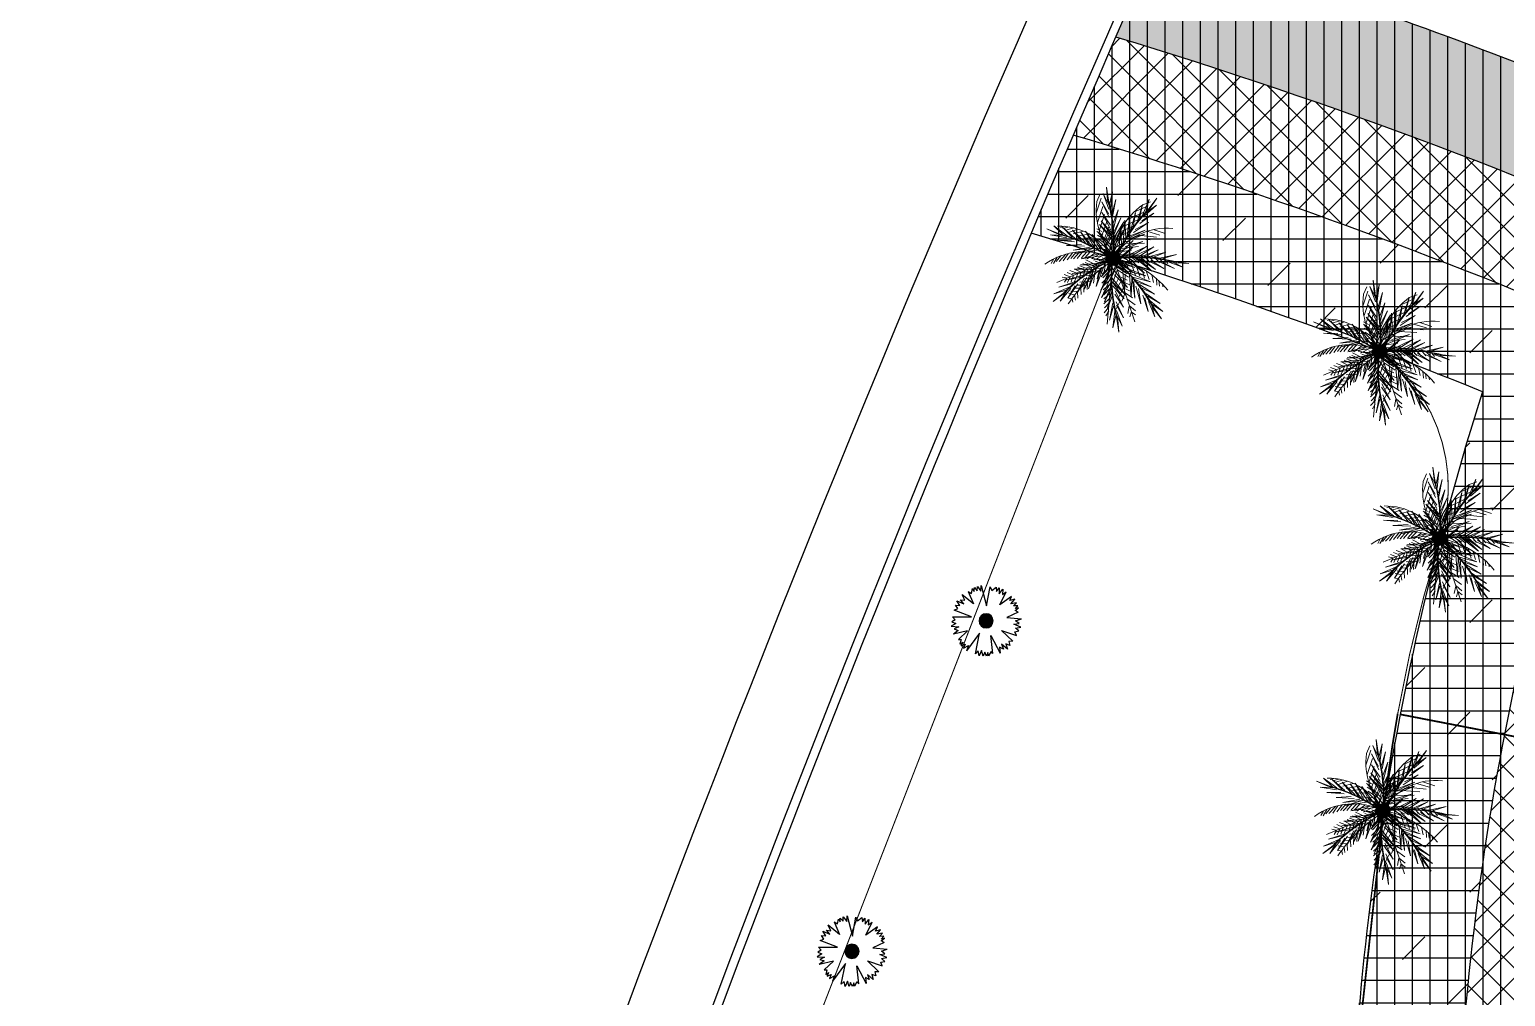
# Model space of a CAD drawing. Extents: x 671027 to 671614, y 802418 to 802669.
# Drawn here: x 671246.39 to 671288.13, y 802505.56 to 802532.89 of the extents above; entities that cross this region are included whole.
import ezdxf

# ---------------------------------------------------------------- set-up
doc = ezdxf.new("R2010")
doc.units = 0
for name, color, linetype in [('Bubbler 110', 1, 'Continuous'), ('cicas', 8, 'Continuous'), ('drip line', 7, 'Continuous'), ('Pipe-Lateral-10 Bars-32mm', 7, 'Continuous'), ('Pipe-Lateral-10 Bars-50mm', 7, 'Continuous'), ('ROAD BORDER', 7, 'Continuous'), ('Roads boundry', 7, 'Continuous'), ('shrubs-Gc', 7, 'Continuous')]:
    doc.layers.add(name, color=color, linetype=linetype)
doc.layers.add('palm bltshardia', color=8, linetype='Continuous', lineweight=15)
doc.styles.get("Standard").update_dxf_attribs({"font": 'arial.ttf'})
doc.linetypes.add('32mm', pattern='A,0.5,-0.2,["32mm",Standard,S=0.1,R=0,X=-0.1,Y=-0.05],-0.5', length=1.2)
doc.linetypes.add('50mm', pattern='A,0.5,-0.2,["50mm",Standard,S=0.1,R=0,X=-0.1,Y=-0.05],-0.5', length=1.2)
pattern_1 = [(90, (0, 0), (-0.5, 0), [])]

# ---------------------------------------------------------------- blocks, each defined once
blk = doc.blocks.new('aer')
at = {"layer": 'palm bltshardia', "color": 60}
for p, q in [((-0.891, 1.136, -0.051), (-0.879, 1.331, -0.051)), ((-0.81, 0.872, -0.051), (-0.819, 1.243, -0.051)), ((-0.707, 0.675, -0.051), (-0.718, 1.075, -0.051)), ((-0.278, 0.753, -0.051), (-0.062, 1.138, -0.051)), ((-0.277, 0.977, -0.051), (-0.076, 1.224, -0.051)), ((-0.255, 1.133, -0.051), (-0.058, 1.356, -0.051)), ((-0.603, 0.53, -0.051), (-0.613, 0.908, -0.051)), ((-0.51, 0.415, -0.051), (-0.513, 0.771, -0.051)), ((-0.258, 0.596, -0.051), (-0.065, 0.972, -0.051)), ((-0.21, 0.41, -0.051), (-0.041, 0.821, -0.051)), ((0.825, 0.752, -0.051), (0.985, 0.699, -0.051)), ((0.904, 0.782, -0.051), (1.026, 0.747, -0.051)), ((1.011, 0.826, -0.051), (1.077, 0.81, -0.051)), ((-0.425, 0.295, -0.051), (-0.425, 0.655, -0.051)), ((-0.339, 0.232, -0.051), (-0.331, 0.554, -0.051)), ((-0.217, 0.114, -0.051), (-0.257, 0.443, -0.051)), ((-0.149, 0.254, -0.051), (-0.025, 0.658, -0.051)), ((-0.095, 0.15, -0.051), (-0.012, 0.47, -0.051)), ((0.371, 0.427, -0.051), (0.632, 0.412, -0.051)), ((0.48, 0.526, -0.051), (0.717, 0.496, -0.051)), ((0.575, 0.6, -0.051), (0.788, 0.582, -0.051)), ((0.714, 0.682, -0.051), (0.895, 0.65, -0.051)), ((-1.388, 0.173, -0.051), (-1.523, 0.314, -0.051)), ((-1.139, 0.052, -0.051), (-1.417, 0.299, -0.051)), ((-0.925, -0.006, -0.051), (-1.225, 0.258, -0.051)), ((-0.748, -0.029, -0.051), (-1.032, 0.221, -0.051)), ((-0.6, -0.038, -0.051), (-0.863, 0.202, -0.051)), ((-0.454, -0.058, -0.051), (-0.718, 0.187, -0.051)), ((-0.349, -0.038, -0.051), (-0.579, 0.187, -0.051)), ((-0.18, -0.029, -0.051), (-0.449, 0.166, -0.051)), ((0.119, 0.117, -0.051), (0.41, 0.15, -0.051)), ((0.196, 0.228, -0.051), (0.479, 0.242, -0.051)), ((0.29, 0.343, -0.051), (0.575, 0.325, -0.051))]:
    blk.add_line(p, q, dxfattribs=at)
at = {"layer": 'palm bltshardia', "elevation": -0.051}
for points in [[(-0.74, 1.253), (-0.9, 1.5), (-0.747, 1.23)], [(0.677, 1.327), (0.807, 1.59), (0.653, 1.32)], [(-1.325, 0.422), (-1.605, 0.513), (-1.304, 0.434)], [(1.474, 0.41), (1.758, 0.487), (1.454, 0.424)], [(1.37, -0.471), (1.65, -0.562), (1.35, -0.483)], [(-1.038, -0.969), (-1.257, -1.165), (-1.038, -0.945)], [(0.31, -1.415), (0.371, -1.703), (0.289, -1.403)]]:
    blk.add_lwpolyline(points, dxfattribs=at)
at = {"layer": 'palm bltshardia', "color": 52, "elevation": -0.051}
for points in [[(-0.629, 1.061), (-0.748, 1.433), (-0.692, 1.141)], [(0.421, 1.002), (0.498, 1.407), (0.461, 1.073)], [(-0.674, 1.05), (-0.948, 1.329), (-0.715, 1.143)], [(-0.372, 0.679), (-0.449, 1.098), (-0.424, 0.739)], [(0.226, 0.576), (0.227, 1.052), (0.262, 0.648)], [(0.484, 0.952), (0.786, 1.232), (0.523, 1.022)], [(-0.455, 0.644), (-0.79, 0.908), (-0.484, 0.718)], [(-0.243, 0.4), (-0.234, 0.912), (-0.291, 0.483)], [(0.073, 0.241), (0.046, 0.832), (0.12, 0.405)], [(0.228, 0.559), (0.631, 0.814), (0.27, 0.628)], [(-1.111, 0.363), (-1.501, 0.383), (-1.204, 0.404)], [(-1.112, 0.409), (-1.451, 0.603), (-1.212, 0.425)], [(-0.664, 0.301), (-1.004, 0.558), (-0.742, 0.31)], [(-0.251, 0.358), (-0.722, 0.605), (-0.315, 0.456)], [(-0.334, 0.177), (-0.694, 0.569), (-0.446, 0.214)], [(-0.02, 0.001), (-0.243, 0.382), (-0.081, 0.025)], [(0.009, 0.105), (0.103, 0.536), (-0.019, 0.164)], [(0.083, 0.078), (0.397, 0.386), (0.148, 0.085)], [(0.094, 0.247), (0.608, 0.539), (0.207, 0.374)], [(0.472, 0.216), (0.851, 0.589), (0.585, 0.247)], [(0.807, 0.324), (1.16, 0.563), (0.886, 0.329)], [(1.257, 0.363), (1.648, 0.363), (1.352, 0.399)], [(1.26, 0.408), (1.609, 0.585), (1.361, 0.419)], [(-0.675, 0.212), (-1.1, 0.179), (-0.747, 0.247)], [(-0.373, 0.158), (-0.866, 0.018), (-0.465, 0.183)], [(-0.024, -0.011), (-0.416, -0.211), (-0.088, 0.002)], [(0.069, -0.039), (0.462, 0.162), (0.133, -0.051)], [(0.51, 0.195), (0.995, 0.031), (0.603, 0.216)], [(0.814, 0.234), (1.237, 0.18), (0.887, 0.265)], [(-0.33, -0.233), (-0.849, -0.348), (-0.418, -0.311)], [(-0.021, -0.049), (-0.462, -0.051), (-0.073, -0.09)], [(-0.334, -0.276), (-0.459, -0.773), (-0.402, -0.343)], [(0.022, -0.075), (-0.197, -0.458), (0.031, -0.14)], [(-0.013, -0.058), (-0.035, -0.498), (-0.056, -0.107)], [(0.034, -0.072), (0.404, -0.312), (0.055, -0.134)], [(0.066, -0.051), (0.288, -0.432), (0.127, -0.075)], [(0.38, -0.226), (0.739, -0.618), (0.491, -0.263)], [(0.419, -0.208), (0.911, -0.068), (0.511, -0.233)], [(0.721, -0.261), (1.146, -0.229), (0.792, -0.296)], [(-0.603, -0.456), (-0.995, -0.622), (-0.65, -0.52)], [(-0.531, -0.511), (-0.716, -0.895), (-0.597, -0.555)], [(0.027, -0.435), (-0.133, -0.942), (0.05, -0.549)], [(0.062, -0.459), (0.43, -0.816), (0.087, -0.551)], [(0.709, -0.351), (1.049, -0.607), (0.788, -0.36)], [(1.156, -0.413), (1.547, -0.432), (1.249, -0.453)], [(1.157, -0.458), (1.496, -0.653), (1.257, -0.474)], [(-0.92, -0.79), (-1.258, -0.987), (-0.984, -0.869)], [(-0.88, -0.812), (-1.092, -1.141), (-0.961, -0.873)], [(0.084, -0.782), (0.031, -1.205), (0.115, -0.855)], [(0.167, -0.748), (0.408, -1.099), (0.172, -0.827)], [(0.214, -1.224), (0.216, -1.615), (0.251, -1.319)], [(0.254, -1.2), (0.432, -1.548), (0.265, -1.301)]]:
    blk.add_lwpolyline(points, dxfattribs=at)
at = {"layer": 'palm bltshardia', "color": 64, "elevation": -0.051}
for points in [[(0.566, 1.137), (0.83, 1.426), (0.604, 1.231)], [(-0.585, 0.868), (-0.897, 1.137), (-0.626, 0.937)], [(-0.51, 0.897), (-0.602, 1.299), (-0.551, 0.966)], [(0.292, 0.778), (0.353, 1.2), (0.342, 0.84)], [(-0.313, 0.485), (-0.726, 0.725), (-0.358, 0.553)], [(-0.298, 0.478), (-0.317, 0.955), (-0.337, 0.549)], [(-0.095, 0.207), (-0.091, 0.798), (-0.148, 0.369)], [(0.146, 0.458), (0.125, 0.989), (0.199, 0.563)], [(0.187, 0.472), (0.635, 0.72), (0.235, 0.555)], [(0.364, 0.723), (0.688, 0.999), (0.39, 0.798)], [(-0.913, 0.369), (-1.252, 0.602), (-0.99, 0.392)], [(-0.474, 0.204), (-0.81, 0.542), (-0.55, 0.23)], [(-0.1, 0.185), (-0.625, 0.458), (-0.218, 0.308)], [(-0.129, 0.074), (-0.526, 0.513), (-0.278, 0.157)], [(0.047, 0.113), (-0.064, 0.539), (0.073, 0.172)], [(0.262, 0.124), (0.681, 0.542), (0.415, 0.2)], [(0.612, 0.236), (0.966, 0.557), (0.69, 0.258)], [(1.059, 0.379), (1.41, 0.595), (1.138, 0.398)], [(-0.922, 0.289), (-1.334, 0.276), (-1, 0.312)], [(-0.463, 0.191), (-0.929, 0.088), (-0.541, 0.21)], [(-0.148, 0.064), (-0.719, -0.091), (-0.319, 0.074)], [(0.083, 0.065), (0.409, -0.232), (0.148, 0.06)], [(0.119, 0.08), (0.5, 0.3), (0.143, 0.14)], [(0.194, -0.113), (0.765, 0.041), (0.364, -0.124)], [(0.281, 0.113), (0.843, -0.071), (0.451, 0.114)], [(0.601, 0.224), (1.061, 0.097), (0.681, 0.239)], [(1.065, 0.298), (1.475, 0.264), (1.143, 0.317)], [(-0.424, -0.34), (-0.884, -0.463), (-0.484, -0.393)], [(-0.139, -0.107), (-0.717, -0.231), (-0.285, -0.194)], [(-0.407, -0.338), (-0.551, -0.792), (-0.463, -0.396)], [(-0.139, -0.129), (-0.291, -0.7), (-0.234, -0.271)], [(0.013, -0.206), (-0.168, -0.769), (0.015, -0.376)], [(0.032, -0.217), (0.451, -0.634), (0.108, -0.37)], [(0.175, -0.124), (0.572, -0.562), (0.324, -0.207)], [(0.509, -0.24), (0.974, -0.138), (0.587, -0.26)], [(0.519, -0.254), (0.856, -0.591), (0.596, -0.279)], [(0.967, -0.338), (1.379, -0.325), (1.045, -0.361)], [(-0.786, -0.638), (-1.158, -0.815), (-0.845, -0.694)], [(-0.721, -0.686), (-0.916, -1.049), (-0.78, -0.742)], [(0.073, -0.569), (-0.052, -1.029), (0.088, -0.648)], [(0.079, -0.553), (0.401, -0.905), (0.101, -0.631)], [(0.958, -0.419), (1.298, -0.652), (1.036, -0.441)], [(0.149, -1.032), (0.117, -1.442), (0.168, -1.11)], [(0.223, -1), (0.44, -1.35), (0.242, -1.078)]]:
    blk.add_lwpolyline(points, dxfattribs=at)
at = {"layer": 'palm bltshardia', "color": 13, "elevation": -0.051}
for points in [[(-0.891, 1.136, 0.234869), (0.008, 0.007, 2.6185)], [(0.679, 1.294, 0.163977), (0.009, 0.019, -5.135633)], [(1.191, 0.889, 0.174923), (0.009, 0.019, -4.874429)], [(-1.388, 0.173, 0.234869), (0.051, 0.063, 2.6185)]]:
    blk.add_lwpolyline(points, format="xyb", dxfattribs=at)
at = {"layer": 'palm bltshardia', "color": 60, "elevation": -0.051}
for points in [[(0.406, 0.989), (0.614, 1.066)], [(0.459, 1.092), (0.619, 1.137)], [(0.57, 1.168), (0.645, 1.225)], [(0.232, 0.696), (0.429, 0.764)], [(0.268, 0.782), (0.488, 0.862)], [(0.346, 0.901), (0.522, 0.958)], [(0.048, 0.193), (0.251, 0.359)], [(0.092, 0.302), (0.284, 0.444)], [(0.113, 0.39), (0.329, 0.511)], [(0.15, 0.486), (0.355, 0.584)], [(0.192, 0.581), (0.389, 0.672)], [(-0.476, 0.001), (-0.659, 0.21)], [(-0.476, 0.001), (-0.651, -0.125)], [(-0.344, -0.005), (-0.564, 0.236)], [(-0.198, -0.001), (-0.478, 0.278)], [(0.132, -0.016), (0.347, 0.123)], [(0.29, -0.013), (0.55, 0.155)], [(0.436, -0.04), (0.597, 0.101)], [(0.555, -0.049), (0.726, 0.112)], [(0.724, -0.058), (0.9, 0.095)], [(0.858, -0.062), (1.03, 0.056)], [(0.997, -0.081), (1.205, 0.046)], [(-0.754, -0.298), (-0.822, -0.593)], [(-0.688, 0), (-0.795, -0.082)], [(-0.598, -0.007), (-0.74, -0.106)], [(-0.654, -0.229), (-0.713, -0.49)], [(-0.525, -0.157), (-0.625, -0.418)], [(-0.344, -0.005), (-0.553, -0.137)], [(-0.367, -0.091), (-0.498, -0.341)], [(-0.251, -0.055), (-0.363, -0.254)], [(-0.286, -0.34), (-0.232, -0.566)], [(-0.147, -0.032), (-0.263, -0.217)], [(-0.219, -0.243), (-0.203, -0.469)], [(-0.163, -0.164), (-0.144, -0.437)], [(-0.001, -0.11), (-0.118, -0.234)], [(-0.002, -0.222), (-0.116, -0.329)], [(-0.002, -0.308), (-0.108, -0.42)], [(-0.094, -0.105), (-0.081, -0.326)], [(-0.003, -0.151), (-0.028, -0.305)], [(0.047, -0.233), (0.01, -0.392)], [(0.042, -0.131), (0.164, -0.228)], [(0.112, -0.327), (0.049, -0.488)], [(0.06, -0.226), (0.195, -0.318)], [(0.075, -0.338), (0.231, -0.415)], [(0.103, -0.075), (0.236, -0.386)], [(0.189, -0.097), (0.322, -0.407)], [(0.29, -0.023), (0.519, -0.229)], [(0.305, -0.161), (0.429, -0.48)], [(0.425, -0.226), (0.506, -0.483)], [(0.437, -0.019), (0.574, -0.184)], [(0.522, -0.296), (0.588, -0.511)], [(0.556, -0.029), (0.699, -0.215)], [(0.724, -0.048), (0.874, -0.227)], [(0.857, -0.065), (1.008, -0.209)], [(0.974, -0.228), (1.131, -0.415)], [(1.18, -0.085), (1.34, -0.007)], [(1.18, -0.094), (1.325, -0.196)], [(1.32, -0.104), (1.43, -0.038)], [(1.32, -0.098), (1.418, -0.18)], [(-1.094, -0.665), (-1.113, -0.814)], [(-1.032, -0.575), (-1.052, -0.757)], [(-0.966, -0.495), (-0.98, -0.727)], [(-0.864, -0.39), (-0.901, -0.638)], [(-0.446, -0.674), (-0.361, -0.861)], [(-0.435, -0.581), (-0.335, -0.782)], [(-0.388, -0.512), (-0.311, -0.683)], [(-0.353, -0.437), (-0.28, -0.608)], [(-0.002, -0.409), (-0.051, -0.459), (-0.22, -0.606)], [(-0.002, -0.478), (-0.172, -0.649)], [(-0.002, -0.548), (-0.171, -0.706)], [(-0.003, -0.64), (-0.149, -0.79)], [(-0.003, -0.64), (0.116, -0.754)], [(-0.002, -0.409), (0.047, -0.459), (0.121, -0.528)], [(-0.002, -0.478), (0.102, -0.583)], [(-0.002, -0.548), (0.105, -0.657)], [(0.129, -0.42), (0.091, -0.619)], [(0.187, -0.532), (0.125, -0.75)], [(0.126, -0.419), (0.288, -0.539)], [(0.158, -0.54), (0.351, -0.659)], [(0.239, -0.622), (0.171, -0.827)], [(0.181, -0.642), (0.37, -0.747)], [(0.621, -0.36), (0.699, -0.542)], [(0.729, -0.411), (0.789, -0.581)], [(0.829, -0.453), (0.894, -0.625)], [(0.922, -0.499), (0.988, -0.649)], [(1.013, -0.55), (1.089, -0.703)], [(1.102, -0.589), (1.171, -0.694)], [(-1.152, -0.763), (-1.161, -0.855)], [(-0.534, -0.991), (-0.439, -1.198)], [(-0.519, -0.935), (-0.414, -1.11)], [(-0.505, -0.816), (-0.4, -1.009)], [(-0.485, -0.747), (-0.393, -0.918)], [(-0.002, -0.904), (-0.144, -1.051)], [(-0.003, -0.726), (-0.14, -0.854)], [(-0.003, -0.829), (-0.127, -0.93)], [(-0.003, -1.014), (-0.124, -1.13)], [(-0.005, -1.014), (0.116, -1.131)], [(-0.004, -0.904), (0.136, -1.052)], [(-0.003, -0.726), (0.14, -0.841)], [(-0.003, -0.829), (0.138, -0.925)], [(0.286, -0.717), (0.199, -0.946)], [(0.211, -0.744), (0.429, -0.854)], [(0.316, -0.854), (0.242, -1.038)], [(0.28, -0.865), (0.459, -0.951)], [(0.341, -0.985), (0.28, -1.117)], [(0.351, -0.979), (0.485, -1.034)], [(-0.547, -1.202), (-0.446, -1.344)], [(-0.543, -1.113), (-0.461, -1.266)], [(-0.541, -1.292), (-0.468, -1.389)], [(-0.003, -1.106), (-0.107, -1.216)], [(-0.003, -1.199), (-0.015, -1.204), (-0.072, -1.28)], [(-0.005, -1.106), (0.099, -1.216)], [(-0.005, -1.199), (0.007, -1.204), (0.063, -1.28)], [(0.381, -1.09), (0.311, -1.222)], [(0.42, -1.186), (0.348, -1.292)], [(0.392, -1.083), (0.533, -1.133)], [(0.428, -1.18), (0.553, -1.209)], [(0.496, -1.263), (0.45, -1.328)], [(0.496, -1.263), (0.574, -1.28)]]:
    blk.add_lwpolyline(points, dxfattribs=at)
at = {"layer": 'palm bltshardia', "color": 13, "elevation": -0.051}
for points in [[(1.572, -0.121), (-0.008, 0.006)], [(-0.001, -0.009), (-0.005, -1.443)], [(0.023, -0.021), (1.368, -0.745)]]:
    blk.add_lwpolyline(points, dxfattribs=at)
at = {"layer": 'palm bltshardia', "color": 60, "elevation": -0.051}
blk.add_lwpolyline([(0.564, -1.395, -0.096681), (0.06, -0.134, 0.41346)], format="xyb", dxfattribs=at)
at = {"layer": 'palm bltshardia', "color": 15}
for centre, radius, start, end in [((2.757, 2.687, -0.051), 3.795, 202.5718, 223.5983), ((2.757, 2.687, -0.051), 3.781, 202.2898, 223.5983), ((3.668, -0.983, -0.051), 3.795, 142.5718, 163.5983), ((3.668, -0.983, -0.051), 3.781, 142.2898, 163.5983), ((-1.82, -3.326, -0.051), 3.781, 61.1603, 82.4687), ((-1.82, -3.326, -0.051), 3.795, 61.1603, 82.1867), ((1.778, -3.358, -0.051), 3.795, 94.9049, 115.9313), ((1.778, -3.358, -0.051), 3.781, 94.6228, 115.9313), ((1.96, -3.271, -0.051), 3.795, 121.1603, 142.1867), ((1.96, -3.271, -0.051), 3.781, 121.1603, 142.4687), ((3.803, 0.03, -0.051), 3.795, 181.1603, 202.1867), ((3.803, 0.03, -0.051), 3.781, 181.1603, 202.4687), ((1.866, 3.277, -0.051), 3.795, 241.1603, 262.1867), ((1.866, 3.277, -0.051), 3.781, 241.1603, 262.4687)]:
    blk.add_arc(centre, radius, start, end, dxfattribs=at)
at = {"layer": 'palm bltshardia', "color": 60, "extrusion": (0, 0, -1)}
for centre, major_axis, start_param, end_param in [((1.156, 0.858, -0.051), (0.869, -1.145), 1.597919, 2.736382), ((0.009, 0.019, -0.051), (-0.0166, -0.0126), 4.61587, 6.963033), ((1.019, -1.193, -0.051), (-1.248, -0.947), 0.42674, 1.511951)]:
    blk.add_ellipse(centre, major_axis=major_axis, ratio=1, start_param=start_param, end_param=end_param, dxfattribs=at)
at = {"layer": 'palm bltshardia', "color": 13, "extrusion": (0, 0, -1)}
blk.add_ellipse((0.106, -1.436, -0.051), major_axis=(0.863, -1.136), ratio=1, start_param=2.601404, end_param=3.68612, dxfattribs=at)
blk = doc.blocks.new('TUJA ORIENTALIS')
at = {"layer": 'cicas', "color": 3}
for points in [[(-0.404, 0.804), (-0.404, 0.804), (-0.43, 0.702), (-0.528, 0.746), (-0.528, 0.746), (-0.528, 0.746), (-0.508, 0.632), (-0.638, 0.698), (-0.537, 0.521), (-0.656, 0.593), (-0.624, 0.48), (-0.779, 0.531)], [(-0.235, 0.869), (-0.16, 0.372), (-0.404, 0.804)], [(-0.235, 0.869), (-0.235, 0.869), (-0.148, 0.809), (-0.105, 0.908), (-0.105, 0.908), (-0.105, 0.908), (-0.043, 0.81), (0.01, 0.945), (0.052, 0.747), (0.093, 0.879), (0.145, 0.774), (0.226, 0.915)], [(0.385, 0.802), (0.189, 0.53), (0.226, 0.915)], [(0.385, 0.802), (0.385, 0.802), (0.394, 0.731), (0.514, 0.779), (0.476, 0.699), (0.566, 0.753), (0.536, 0.639), (0.633, 0.702), (0.581, 0.557), (0.717, 0.632), (0.717, 0.632), (0.717, 0.632)], [(-0.844, 0.363), (-0.495, 0.269), (-0.779, 0.531)], [(0.831, 0.408), (0.301, 0.221), (0.717, 0.632)], [(0.888, -0.057), (0.888, -0.057), (0.83, -0.015), (0.931, 0.066), (0.842, 0.073), (0.933, 0.124), (0.82, 0.154), (0.922, 0.208), (0.77, 0.234), (0.902, 0.316), (0.765, 0.321), (0.831, 0.408)], [(-0.844, 0.363), (-0.844, 0.363), (-0.78, 0.282), (-0.903, 0.238), (-0.821, 0.204), (-0.923, 0.184), (-0.826, 0.119), (-0.94, 0.101), (-0.804, 0.027), (-0.956, -0.007), (-0.956, -0.007), (-0.956, -0.007)], [(-0.956, -0.007), (-0.393, -0.069), (-0.393, -0.069)], [(-0.393, -0.069), (-0.882, -0.233), (-0.779, -0.264), (-0.856, -0.391), (-0.856, -0.391), (-0.856, -0.391), (-0.739, -0.387), (-0.821, -0.468), (-0.668, -0.448), (-0.771, -0.565), (-0.638, -0.53), (-0.69, -0.642)], [(0.642, -0.631), (0.312, -0.37), (0.503, -0.746)], [(0.888, -0.057), (0.407, -0.07), (0.908, -0.251)], [(0.642, -0.631), (0.642, -0.631), (0.633, -0.525), (0.74, -0.536), (0.74, -0.536), (0.74, -0.536), (0.685, -0.434), (0.829, -0.455), (0.676, -0.32), (0.812, -0.35), (0.746, -0.253), (0.908, -0.251)], [(-0.548, -0.766), (-0.371, -0.423), (-0.69, -0.642)], [(-0.106, -0.883), (-0.106, -0.883), (-0.162, -0.807), (-0.221, -0.907), (-0.212, -0.818), (-0.278, -0.899), (-0.289, -0.783), (-0.359, -0.874), (-0.359, -0.72), (-0.462, -0.837), (-0.444, -0.701), (-0.548, -0.766)], [(-0.106, -0.883), (-0.008, -0.563), (0.081, -0.939)], [(0.503, -0.746), (0.503, -0.746), (0.401, -0.718), (0.392, -0.826), (0.392, -0.826), (0.392, -0.826), (0.302, -0.752), (0.296, -0.898), (0.191, -0.723), (0.195, -0.862), (0.113, -0.779), (0.081, -0.939)]]:
    blk.add_lwpolyline(points, dxfattribs=at)
blk.add_circle((0, 0), 0.0493, dxfattribs=at)
blk = doc.blocks.new('Bubbler 110')
at = {"layer": 'Bubbler 110'}
h = blk.add_hatch(color=1, dxfattribs=at)
h.dxf.hatch_style = 1
h.paths.add_polyline_path([(-0.2, 0, 1), (0.2, 0, 1)])
at = {"layer": 'Bubbler 110', "color": 7}
blk.add_circle((0, 0), 0.2, dxfattribs=at)

msp = doc.modelspace()

# ---------------------------------------------------------------- hatches: boundary and pattern name
at = {"layer": 'drip line', "true_color": 0xfecc66, "transparency": 33554585}
h = msp.add_hatch(dxfattribs=at)
h.set_pattern_fill('ANSI31', color=31, scale=4, angle=45)
h.set_pattern_definition(pattern_1)
h.paths.add_polyline_path([(671292.732, 802495.492, -0.295554), (671291.064, 802492.689, 0.809739), (671297.362, 802467.992, -0.295554), (671300.169, 802466.33, 0.080075), (671313.429, 802447.808, 0.003742), (671311.029, 802445.97, -0.078776), (671297.483, 802464.994, -0.809739), (671289.734, 802495.378, -0.105119), (671295.029, 802525.938, 0.032831), (671277.106, 802532.678, -0.001331), (671278.324, 802535.444, -0.037138), (671298.922, 802527.436, 0.115157)])
h = msp.add_hatch(dxfattribs=at)
h.set_pattern_fill('ANSI31', color=31, scale=4, angle=45)
h.set_pattern_definition(pattern_1)
h.paths.add_polyline_path([(671289.734, 802495.378, 0.809739), (671297.483, 802464.994, 0.078776), (671311.029, 802445.97, 0.003734), (671308.661, 802444.1, -0.071758), (671295.636, 802462.019, -0.727484), (671286.688, 802497.105, -0.089692), (671291.216, 802524.341, 0.028515), (671275.903, 802529.908, -0.001331), (671277.106, 802532.678, -0.032831), (671295.029, 802525.938, 0.105119)])
h = msp.add_hatch(dxfattribs=at)
h.set_pattern_fill('ANSI31', color=31, scale=4, angle=45)
h.set_pattern_definition(pattern_1)
h.paths.add_polyline_path([(671286.688, 802497.105, 0.727484), (671295.636, 802462.019, 0.071758), (671308.661, 802444.1, 0.003727), (671306.326, 802442.199, -0.065893), (671293.75, 802459.199, -0.669872), (671283.682, 802498.678, -0.07574), (671287.479, 802522.652, 0.024176), (671274.715, 802527.132, -0.00133), (671275.903, 802529.908, -0.028515), (671291.216, 802524.341, 0.089692)])
at = {"layer": 'shrubs-Gc'}
h = msp.add_hatch(dxfattribs=at)
h.set_pattern_fill('AR-SAND', color=219, scale=0.01125)
h.paths.add_polyline_path([(671292.732, 802495.492, -0.295554), (671291.064, 802492.689, 0.809739), (671297.362, 802467.992, -0.295554), (671300.169, 802466.33, 0.080075), (671313.429, 802447.808, 0.003742), (671311.029, 802445.97, -0.078776), (671297.483, 802464.994, -0.809739), (671289.734, 802495.378, -0.105119), (671295.029, 802525.938, 0.032831), (671277.106, 802532.678, -0.001331), (671278.324, 802535.444, -0.037138), (671298.922, 802527.436, 0.115157)])
h = msp.add_hatch(dxfattribs=at)
h.set_pattern_fill('ANSI37', color=74, scale=0.2)
h.paths.add_polyline_path([(671289.734, 802495.378, 0.809739), (671297.483, 802464.994, 0.078776), (671311.029, 802445.97, 0.003734), (671308.661, 802444.1, -0.071758), (671295.636, 802462.019, -0.727484), (671286.688, 802497.105, -0.089692), (671291.216, 802524.341, 0.028515), (671275.903, 802529.908, -0.001331), (671277.106, 802532.678, -0.032831), (671295.029, 802525.938, 0.105119)])
at = {"layer": 'shrubs-Gc', "linetype": 'ByBlock'}
h = msp.add_hatch(dxfattribs=at)
h.set_pattern_fill('DOLMIT', color=240, scale=0.1)
h.paths.add_polyline_path([(671286.688, 802497.105, 0.727484), (671295.636, 802462.019, 0.071758), (671308.661, 802444.1, 0.003727), (671306.326, 802442.199, -0.065893), (671293.75, 802459.199, -0.669872), (671283.682, 802498.678, -0.07574), (671287.479, 802522.652, 0.024176), (671274.715, 802527.132, -0.00133), (671275.903, 802529.908, -0.028515), (671291.216, 802524.341, 0.089692)])

# ---------------------------------------------------------------- linework, layer by layer
msp.add_arc((671234.794, 802392.973), 148.972, 64.50255, 73.01009)
at = {"color": 119}
for centre, radius, start, end in [((671234.794, 802392.973), 145.972, 65.62858, 73.15029), ((671234.794, 802392.973), 142.972, 66.75651, 73.28991), ((671234.794, 802392.973), 139.972, 67.88932, 73.42893), ((671364.257, 802498.204), 77.577, 160.31038, 180.81131), ((671364.257, 802498.204), 80.577, 162.33737, 179.66271)]:
    msp.add_arc(centre, radius, start, end, dxfattribs=at)
at = {"layer": 'Pipe-Lateral-10 Bars-32mm', "color": 5, "linetype": '32mm', "const_width": 0.03}
for points in [[(671277.037, 802526.408), (671265.825, 802497.548, 0.023581), (671256.282, 802469.074, 0.000384), (671255.909, 802467.752, 0.000384)], [(671285.079, 802513.545, -0.031508), (671286.292, 802518.506, 0.3187), (671284.575, 802523.793)]]:
    msp.add_lwpolyline(points, format="xyb", dxfattribs=at)
at = {"layer": 'Pipe-Lateral-10 Bars-50mm', "color": 4, "linetype": '50mm', "const_width": 0.05}
msp.add_lwpolyline([(671283.821, 802502.898), (671284.686, 802510.812, -0.017028), (671285.079, 802513.545, -0.017028)], format="xyb", dxfattribs=at)
msp.add_lwpolyline([(671289.57, 802512.676), (671285.152, 802513.532)], dxfattribs=at)
at = {"layer": 'ROAD BORDER', "color": 0}
msp.add_arc((671797.04, 802305.249), 570, 151.05895, 165.03001, dxfattribs=at)
msp.add_arc((671797.04, 802305.249), 570, 151.05895, 165.03001, dxfattribs=at)
at = {"layer": 'ROAD BORDER'}
msp.add_arc((671797.04, 802305.249), 567.5, 151.04997, 165.02103, dxfattribs=at)
at = {"layer": 'Roads boundry', "color": 3}
msp.add_lwpolyline([(671248.591, 802451.988, -0.061033), (671300.237, 802580.059, -0.480427), (671399.317, 802596.5), (671471.758, 802531.196, -0.720128), (671452.819, 802487.724, 0.224449), (671290.835, 802427.96, -0.764766), (671248.569, 802451.907)], format="xyb", close=True, dxfattribs=at)
at = {"layer": 'Roads boundry'}
msp.add_arc((671797.04, 802305.249), 570, 151.05895, 165.03001, dxfattribs=at)
msp.add_arc((671797.04, 802305.249), 570, 151.05895, 165.03001, dxfattribs=at)
msp.add_arc((671797.04, 802305.249), 570, 151.05895, 165.03001, dxfattribs=at)
msp.add_arc((671797.04, 802305.249), 570, 151.05895, 165.03001, dxfattribs=at)

# ---------------------------------------------------------------- block references
at = {"layer": 'Bubbler 110', "rotation": 293.1852201696411}
for p in [(671277.035, 802526.42, 0.061), (671284.575, 802523.793, 0.061), (671286.267, 802518.507, 0.061), (671284.661, 802510.812, 0.061)]:
    msp.add_blockref('Bubbler 110', p, dxfattribs=at)
at = {"layer": 'Bubbler 110', "extrusion": (0, 0, -1), "rotation": 261.8335702853012}
for p in [(-671273.439, 802516.176), (-671269.646, 802506.836)]:
    msp.add_blockref('Bubbler 110', p, dxfattribs=at)
at = {"layer": 'cicas', "lineweight": 40, "extrusion": (0, 0, -1), "xscale": 1.059197437387116, "yscale": 1.059197437387116, "zscale": -1.059197437387116, "rotation": 261.8335702853012}
for p in [(-671273.439, 802516.176), (-671269.646, 802506.836)]:
    msp.add_blockref('TUJA ORIENTALIS', p, dxfattribs=at)
at = {"layer": 'palm bltshardia', "color": 41, "linetype": 'ByBlock', "xscale": 1.2, "yscale": 1.2, "zscale": 1.2, "rotation": 293.1852201696411}
for p in [(671277.035, 802526.42, 0.061), (671284.575, 802523.793, 0.061), (671286.267, 802518.507, 0.061), (671284.661, 802510.812, 0.061)]:
    msp.add_blockref('aer', p, dxfattribs=at)

doc.saveas('drawing.dxf')
